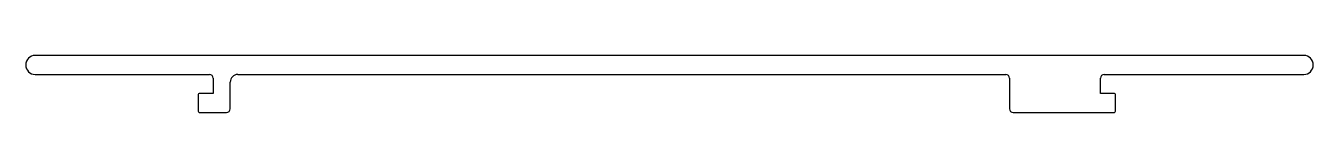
# Model space of a CAD drawing. Extents: x 1099 to 1269, y 2058 to 2065.
import ezdxf

# ---------------------------------------------------------------- set-up
doc = ezdxf.new("R2010")
doc.units = 0
doc.layers.get('0').update_dxf_attribs({"linetype": 'CONTINUOUS'})

msp = doc.modelspace()

# ---------------------------------------------------------------- linework, layer by layer
for p, q in [((1267.35, 2065.33), (1099.85, 2065.33)), ((1099.85, 2062.83), (1122.85, 2062.83)), ((1123.35, 2062.33), (1123.35, 2060.33)), ((1126.6, 2062.83), (1228, 2062.83)), ((1228.5, 2062.33), (1228.5, 2058.33)), ((1240.5, 2060.33), (1240.5, 2062.33)), ((1241, 2062.83), (1267.35, 2062.83)), ((1125.6, 2058.33), (1125.6, 2061.83)), ((1121.35, 2060.18), (1121.35, 2058.08)), ((1123.35, 2060.33), (1121.5, 2060.33)), ((1242.35, 2060.33), (1240.5, 2060.33)), ((1242.5, 2058.08), (1242.5, 2060.18)), ((1121.6, 2057.83), (1125.1, 2057.83)), ((1229, 2057.83), (1242.25, 2057.83))]:
    msp.add_line(p, q)
for centre, radius, start, end in [((1099.85, 2064.08), 1.25, 90, 270), ((1267.35, 2064.08), 1.25, 270, 90), ((1122.85, 2062.33), 0.5, 0, 90), ((1126.6, 2061.83), 1, 90, 180), ((1228, 2062.33), 0.5, 0, 90), ((1241, 2062.33), 0.5, 90, 180), ((1121.5, 2060.18), 0.15, 90, 180), ((1242.35, 2060.18), 0.15, 0, 90), ((1121.6, 2058.08), 0.25, 180, 270), ((1125.1, 2058.33), 0.5, 270, 0), ((1229, 2058.33), 0.5, 180, 270), ((1242.25, 2058.08), 0.25, 270, 0)]:
    msp.add_arc(centre, radius, start, end)

doc.saveas('drawing.dxf')
